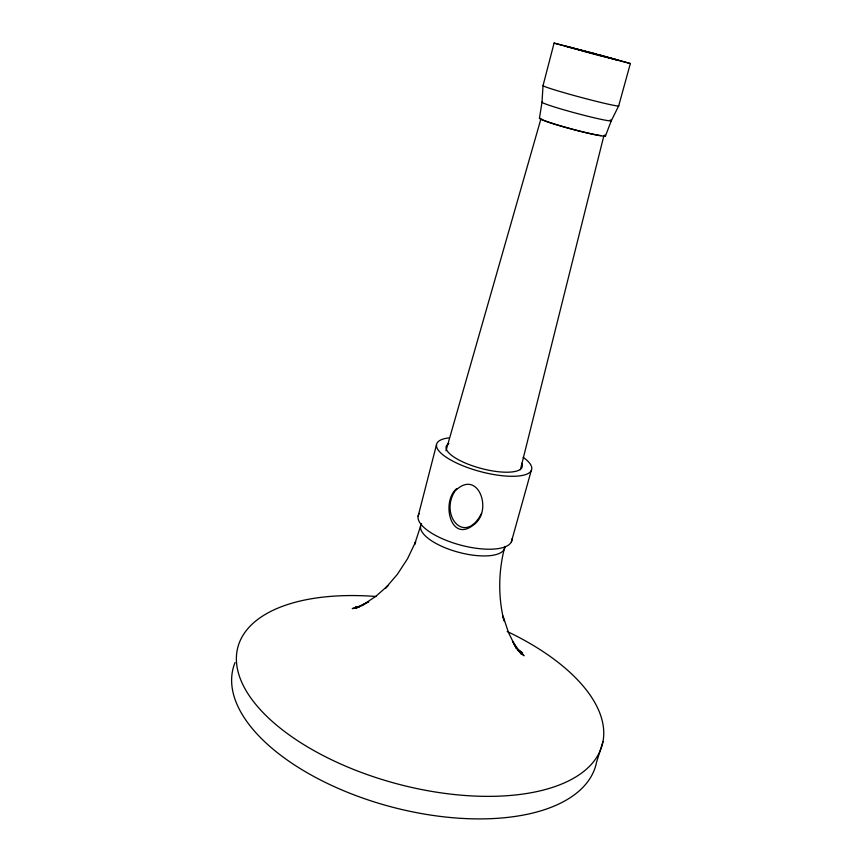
<?xml version="1.0" encoding="UTF-8"?>
<svg xmlns="http://www.w3.org/2000/svg" width="862" height="862" viewBox="0 0 862 862"><rect width="100%" height="100%" fill="white"/><g stroke="black" fill="none" stroke-linecap="round" stroke-linejoin="round"><path stroke-width="1.29" d="M539.44 118.331L541.993 102.255L543.028 85.661L554.083 43.1L602.463 55.707L630.359 63.551L618.647 105.972L611.244 120.863L605.426 136.067M520.379 469.693L603.896 135.657M418.102 516.316L436.495 444.727M511.381 541.81L531.261 470.555M445.977 450.794L540.97 118.73A32.648 2.069 15 0 0 543.243 120.066M602.937 741.805L596.569 762.148A187.733 93.268 15 0 1 387.868 805.948A187.733 93.268 15 0 1 235.024 662.576M420.559 526.229L414.557 544.504L415.667 541.745L407.543 558.716L397.371 574.318L385.336 588.347L387.965 585.654L375.821 596.321L361.501 605.857L368.667 601.751L354.605 608.4L359.314 606.805L355.5 607.085L359.185 606.729M454.586 491.728C439.749 515.379 464.715 546.023 481.524 513.429M454.92 491.221C477.667 467.807 493.376 510.164 474.122 524.484C450.406 544.148 440.999 501.372 456.752 488.549M360.488 606.202L352.246 608.604L357.45 607.656M630.359 63.551L554.083 43.1M602.969 56.396L617.979 60.221L599.219 54.942M586.106 51.429L566.485 46.419L580.772 50.449M601.805 56.213L581.484 50.761M589.63 52.259L596.095 53.994M517.351 649.312L522.62 652.954L517.448 649.248M517.2 649.732L524.021 655.766L517.954 649.42M517.599 649.539L521.488 654.204L512.491 641.209L516.284 648.332L508.569 632.74L503.02 616.05L503.979 620.877C497.967 596.45 498.408 570.698 504.916 546.411A43.488 15.99 15 0 1 457.981 552.111A43.488 15.99 15 0 1 421.604 523.633M507.179 631.469A188.616 90.844 15 0 1 551.648 787.674A188.616 90.844 15 0 1 260.669 710.051A188.616 90.844 15 0 1 376.037 596.493M618.625 105.681A39.221 1.573 15 0 1 579.954 97.115A39.221 1.573 15 0 1 543.372 85.478M610.231 119.926A35.924 1.864 15 0 1 578.725 113.924A35.924 1.864 15 0 1 542.317 102.007M604.499 135.054A34.232 2.166 15 0 1 574.34 129.806A34.232 2.166 15 0 1 539.752 118.019M600.954 135.593A32.648 2.069 15 0 1 572.443 129.203A32.648 2.069 15 0 1 543.987 120.378M523.148 457.302A49.177 15.16 15 0 1 514.323 476.266A49.177 15.16 15 0 1 449.598 459.36A49.177 15.16 15 0 1 448.779 437.885M512.006 538.825A48.423 17.488 15 0 1 459.845 544.903A48.423 17.488 15 0 1 419.288 513.483M521.585 463.325A39.34 12.122 15 0 1 480.511 468.271A39.34 12.122 15 0 1 448.843 443.499"/></g></svg>
